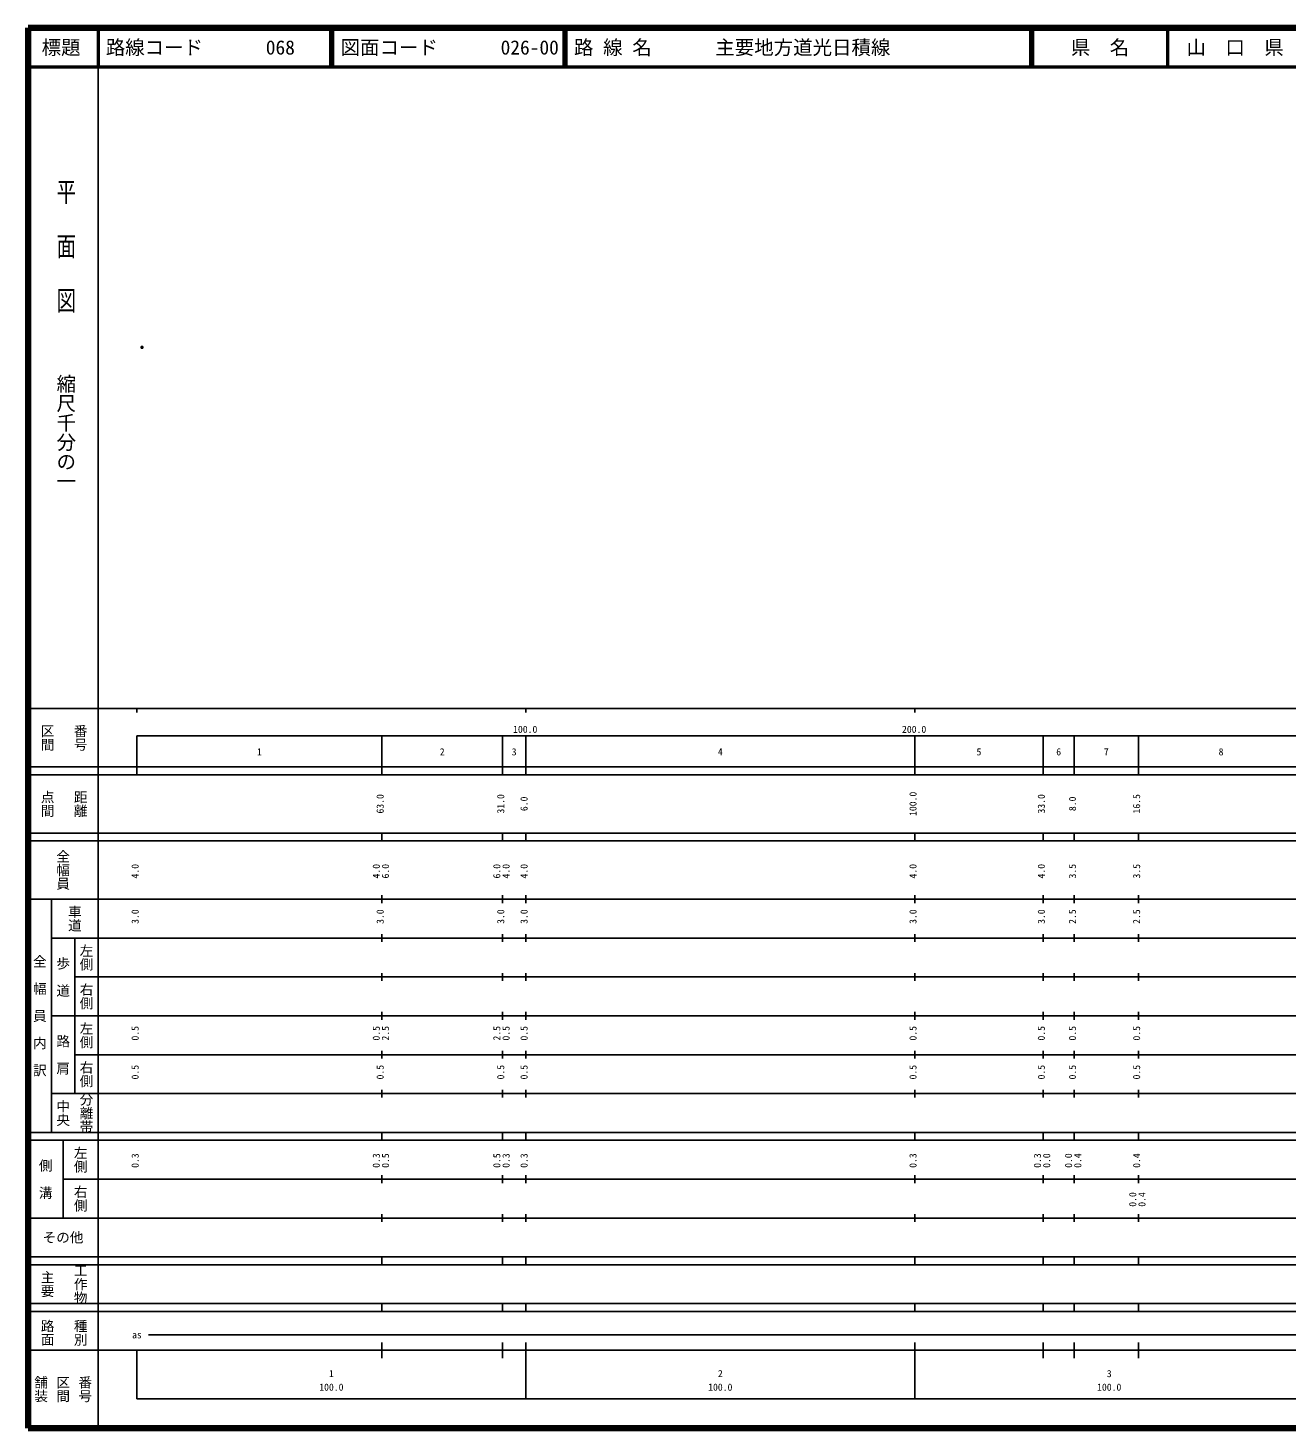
# Model space of a CAD drawing. Units: millimetres on the paper. Extents: x 40 to 680, y 20 to 380.
# Drawn here: x 40 to 363.7, y 20 to 380 of the extents above; entities that cross this region are included whole.
import ezdxf
from ezdxf.enums import TextEntityAlignment as Align

# ---------------------------------------------------------------- set-up
doc = ezdxf.new("R2010")
doc.units = ezdxf.units.MM
doc.header["$PDMODE"] = 32
doc.header["$PDSIZE"] = 0.5
doc.layers.add('M-OTRS', color=6, linetype='Continuous')
doc.layers.add('M-TTL-TXT', color=7, linetype='Continuous')
for name, color, linetype, lineweight in [('M-TTL', 2, 'Continuous', 140), ('M-TTL-BAND', 7, 'Continuous', 25), ('M-TTL-LINE', 7, 'Continuous', 50)]:
    doc.layers.add(name, color=color, linetype=linetype, lineweight=lineweight)
doc.styles.add('@ＭＳ ゴシック', font='')
doc.styles.add('ＭＳ ゴシック', font='')
doc.styles.get('@ＭＳ ゴシック').set_extended_font_data('@MS Gothic')
doc.styles.get('ＭＳ ゴシック').set_extended_font_data('MS Gothic')

msp = doc.modelspace()

# ---------------------------------------------------------------- linework, layer by layer
at = {"layer": 'M-OTRS'}
msp.add_point((69.314, 297.887), dxfattribs=at)
at = {"layer": 'M-TTL'}
for p, q in [((40, 380), (40, 20)), ((680, 380), (40, 380)), ((40, 20), (680, 20))]:
    msp.add_line(p, q, dxfattribs=at)
at = {"layer": 'M-TTL-BAND'}
for p, q in [((58, 370), (58, 20)), ((40, 205), (579, 205)), ((68, 205), (68, 204)), ((168, 205), (168, 204)), ((268, 205), (268, 204)), ((68, 198), (579, 198)), ((68, 198), (68, 188)), ((131, 188), (131, 198)), ((162, 188), (162, 198)), ((168, 188), (168, 198)), ((268, 188), (268, 198)), ((301, 188), (301, 198)), ((309, 188), (309, 198)), ((325.5, 188), (325.5, 198)), ((40, 190), (579, 190)), ((40, 188), (579, 188)), ((40, 173), (579, 173)), ((131, 171), (131, 173)), ((162, 171), (162, 173)), ((168, 171), (168, 173)), ((268, 171), (268, 173)), ((301, 171), (301, 173)), ((309, 171), (309, 173)), ((325.5, 171), (325.5, 173)), ((40, 171), (579, 171)), ((40, 156), (579, 156)), ((46, 96), (46, 156)), ((131, 155), (131, 157)), ((162, 155), (162, 157)), ((168, 155), (168, 157)), ((268, 155), (268, 157)), ((301, 155), (301, 157)), ((309, 155), (309, 157)), ((325.5, 155), (325.5, 157)), ((46, 146), (579, 146)), ((52, 146), (52, 106)), ((131, 145), (131, 147)), ((162, 145), (162, 147)), ((168, 145), (168, 147)), ((268, 145), (268, 147)), ((301, 145), (301, 147)), ((309, 145), (309, 147)), ((325.5, 145), (325.5, 147)), ((131, 135), (131, 137)), ((162, 135), (162, 137)), ((168, 135), (168, 137)), ((268, 135), (268, 137)), ((301, 135), (301, 137)), ((309, 135), (309, 137)), ((325.5, 135), (325.5, 137)), ((52, 136), (579, 136)), ((46, 126), (579, 126)), ((131, 125), (131, 127)), ((162, 125), (162, 127)), ((168, 125), (168, 127)), ((268, 125), (268, 127)), ((301, 125), (301, 127)), ((309, 125), (309, 127)), ((325.5, 125), (325.5, 127)), ((52, 116), (579, 116)), ((131, 115), (131, 117)), ((162, 115), (162, 117)), ((168, 115), (168, 117)), ((268, 115), (268, 117)), ((301, 115), (301, 117)), ((309, 115), (309, 117)), ((325.5, 115), (325.5, 117)), ((46, 106), (579, 106)), ((131, 105), (131, 107)), ((162, 105), (162, 107)), ((168, 105), (168, 107)), ((268, 105), (268, 107)), ((301, 105), (301, 107)), ((309, 105), (309, 107)), ((325.5, 105), (325.5, 107)), ((40, 96), (579, 96)), ((40, 94), (579, 94)), ((49, 94), (49, 74)), ((131, 94), (131, 96)), ((162, 94), (162, 96)), ((168, 94), (168, 96)), ((268, 94), (268, 96)), ((301, 94), (301, 96)), ((309, 94), (309, 96)), ((325.5, 94), (325.5, 96)), ((49, 84), (579, 84)), ((131, 83), (131, 85)), ((162, 83), (162, 85)), ((168, 83), (168, 85)), ((268, 83), (268, 85)), ((301, 83), (301, 85)), ((309, 83), (309, 85)), ((325.5, 83), (325.5, 85)), ((40, 74), (579, 74)), ((131, 73), (131, 75)), ((162, 73), (162, 75)), ((168, 73), (168, 75)), ((268, 73), (268, 75)), ((301, 73), (301, 75)), ((309, 73), (309, 75)), ((325.5, 73), (325.5, 75)), ((40, 64), (579, 64)), ((40, 62), (579, 62)), ((131, 62), (131, 64)), ((162, 62), (162, 64)), ((168, 62), (168, 64)), ((268, 62), (268, 64)), ((301, 62), (301, 64)), ((309, 62), (309, 64)), ((325.5, 62), (325.5, 64)), ((40, 52), (579, 52)), ((131, 50), (131, 52)), ((162, 50), (162, 52)), ((168, 50), (168, 52)), ((268, 50), (268, 52)), ((301, 50), (301, 52)), ((309, 50), (309, 52)), ((325.5, 50), (325.5, 52)), ((40, 50), (579, 50)), ((71, 44), (565, 44)), ((40, 40), (579, 40)), ((68, 40), (68, 27.5)), ((131, 38), (131, 42)), ((162, 38), (162, 42)), ((168, 27.5), (168, 42)), ((268, 27.5), (268, 42)), ((301, 38), (301, 42)), ((309, 38), (309, 42)), ((325.5, 38), (325.5, 42)), ((68, 27.5), (579, 27.5))]:
    msp.add_line(p, q, dxfattribs=at)
at = {"layer": 'M-TTL-LINE'}
for p, q in [((58, 380), (58, 370)), ((117.75, 380), (117.75, 370)), ((118.25, 380), (118.25, 370)), ((177.75, 380), (177.75, 370)), ((178.25, 380), (178.25, 370)), ((297.75, 380), (297.75, 370)), ((298.25, 380), (298.25, 370)), ((333, 380), (333, 370)), ((40, 370), (680, 370))]:
    msp.add_line(p, q, dxfattribs=at)

# ---------------------------------------------------------------- texts
at = {"layer": 'M-TTL-BAND', "style": '@ＭＳ ゴシック', "width": 1.4}
msp.add_text('平  面  図', height=3.666, rotation=270, dxfattribs=at).set_placement((49.777, 306.475), align=Align.MIDDLE_RIGHT)
at = {"layer": 'M-TTL-BAND', "style": '@ＭＳ ゴシック'}
msp.add_text('縮尺千分の一', height=3.666, rotation=270, dxfattribs=at).set_placement((49.777, 261.03), align=Align.MIDDLE_RIGHT)
for s, p in [('区間', (45, 197.5)), ('番号', (53.5, 197.5)), ('点間', (45, 180.5)), ('距離', (53.5, 180.5)), ('全幅員', (49, 163.5)), ('車道', (52, 151)), ('左側', (55, 141)), ('全\u3000幅\u3000員\u3000内\u3000訳', (43, 126)), ('歩\u3000道', (49, 136)), ('右側', (55, 131)), ('左側', (55, 121)), ('路\u3000肩', (49, 116)), ('右側', (55, 111)), ('分離帯', (55, 101)), ('中央', (49, 101)), ('左側', (53.5, 89)), ('側\u3000溝', (44.5, 84)), ('右側', (53.5, 79)), ('工作物', (53.5, 57)), ('主要', (45, 57)), ('路面', (45, 44.5)), ('種別', (53.5, 44.5)), ('舗装', (43.333, 30)), ('区間', (49, 30)), ('番号', (54.667, 30))]:
    msp.add_text(s, height=2.566, rotation=270, dxfattribs=at).set_placement(p, align=Align.MIDDLE_CENTER)
at = {"layer": 'M-TTL-BAND', "style": 'ＭＳ ゴシック'}
for s, p in [('100.0', (167.844, 198.195)), ('200.0', (267.844, 198.195)), ('1', (99.5, 192.405)), ('2', (146.5, 192.405)), ('3', (165, 192.405)), ('4', (218, 192.405)), ('5', (284.5, 192.405)), ('6', (305, 192.405)), ('7', (317.25, 192.405)), ('8', (346.75, 192.405)), ('as', (68, 42.5)), ('1', (118, 32.523)), ('2', (218, 32.523)), ('3', (318, 32.523)), ('100.0', (118, 29.033)), ('100.0', (218, 29.033)), ('100.0', (318, 29.033))]:
    msp.add_text(s, height=1.833, dxfattribs=at).set_placement(p, align=Align.BOTTOM_CENTER)
for s, p in [('63.0', (132, 180.5)), ('31.0', (163, 180.5)), ('6.0', (169, 180.5)), ('100.0', (269, 180.5)), ('33.0', (302, 180.5)), ('8.0', (310, 180.5)), ('16.5', (326.5, 180.5)), ('4.0', (69, 163.174)), ('4.0', (131, 163.174)), ('6.0', (133.37, 163.174)), ('6.0', (162, 163.174)), ('4.0', (164.37, 163.174)), ('4.0', (169, 163.174)), ('4.0', (269, 163.174)), ('4.0', (302, 163.174)), ('3.5', (310, 163.174)), ('3.5', (326.5, 163.174)), ('3.0', (69, 151.5)), ('3.0', (132, 151.5)), ('3.0', (163, 151.5)), ('3.0', (169, 151.5)), ('3.0', (269, 151.5)), ('3.0', (302, 151.5)), ('2.5', (310, 151.5)), ('2.5', (326.5, 151.5)), ('0.5', (69, 121.5)), ('0.5', (131, 121.5)), ('2.5', (133.37, 121.5)), ('2.5', (162, 121.5)), ('0.5', (164.37, 121.5)), ('0.5', (169, 121.5)), ('0.5', (269, 121.5)), ('0.5', (302, 121.5)), ('0.5', (310, 121.5)), ('0.5', (326.5, 121.5)), ('0.5', (69, 111.5)), ('0.5', (132, 111.5)), ('0.5', (163, 111.5)), ('0.5', (169, 111.5)), ('0.5', (269, 111.5)), ('0.5', (302, 111.5)), ('0.5', (310, 111.5)), ('0.5', (326.5, 111.5)), ('0.3', (69, 88.764)), ('0.3', (131, 88.764)), ('0.5', (133.37, 88.764)), ('0.5', (162, 88.764)), ('0.3', (164.37, 88.764)), ('0.3', (169, 88.764)), ('0.3', (269, 88.764)), ('0.3', (301, 88.764)), ('0.0', (303.37, 88.764)), ('0.0', (309, 88.764)), ('0.4', (311.37, 88.764)), ('0.4', (326.5, 88.764)), ('0.0', (325.5, 78.764)), ('0.4', (327.87, 78.764))]:
    msp.add_text(s, height=1.833, rotation=90, dxfattribs=at).set_placement(p, align=Align.BOTTOM_CENTER)
msp.add_text('その他', height=2.566, dxfattribs=at).set_placement((49, 69), align=Align.MIDDLE_CENTER)
at = {"layer": 'M-TTL-TXT', "style": 'ＭＳ ゴシック'}
for s, p in [('標題', (48.5, 375)), ('県\u3000名', (315.625, 375)), ('山\u3000口\u3000県', (350.375, 375))]:
    msp.add_text(s, height=3.666, dxfattribs=at).set_placement(p, align=Align.MIDDLE_CENTER)
for s, p in [('路線コード', (60, 375)), ('068', (101.142, 375)), ('068', (101.142, 375)), ('068', (101.142, 375)), ('図面コード', (120.38, 375)), ('026-00', (161.521, 375)), ('路 線 名', (180.38, 375)), ('主要地方道光日積線', (216.734, 375))]:
    msp.add_text(s, height=3.666, dxfattribs=at).set_placement(p, align=Align.MIDDLE_LEFT)

doc.saveas('drawing.dxf')
